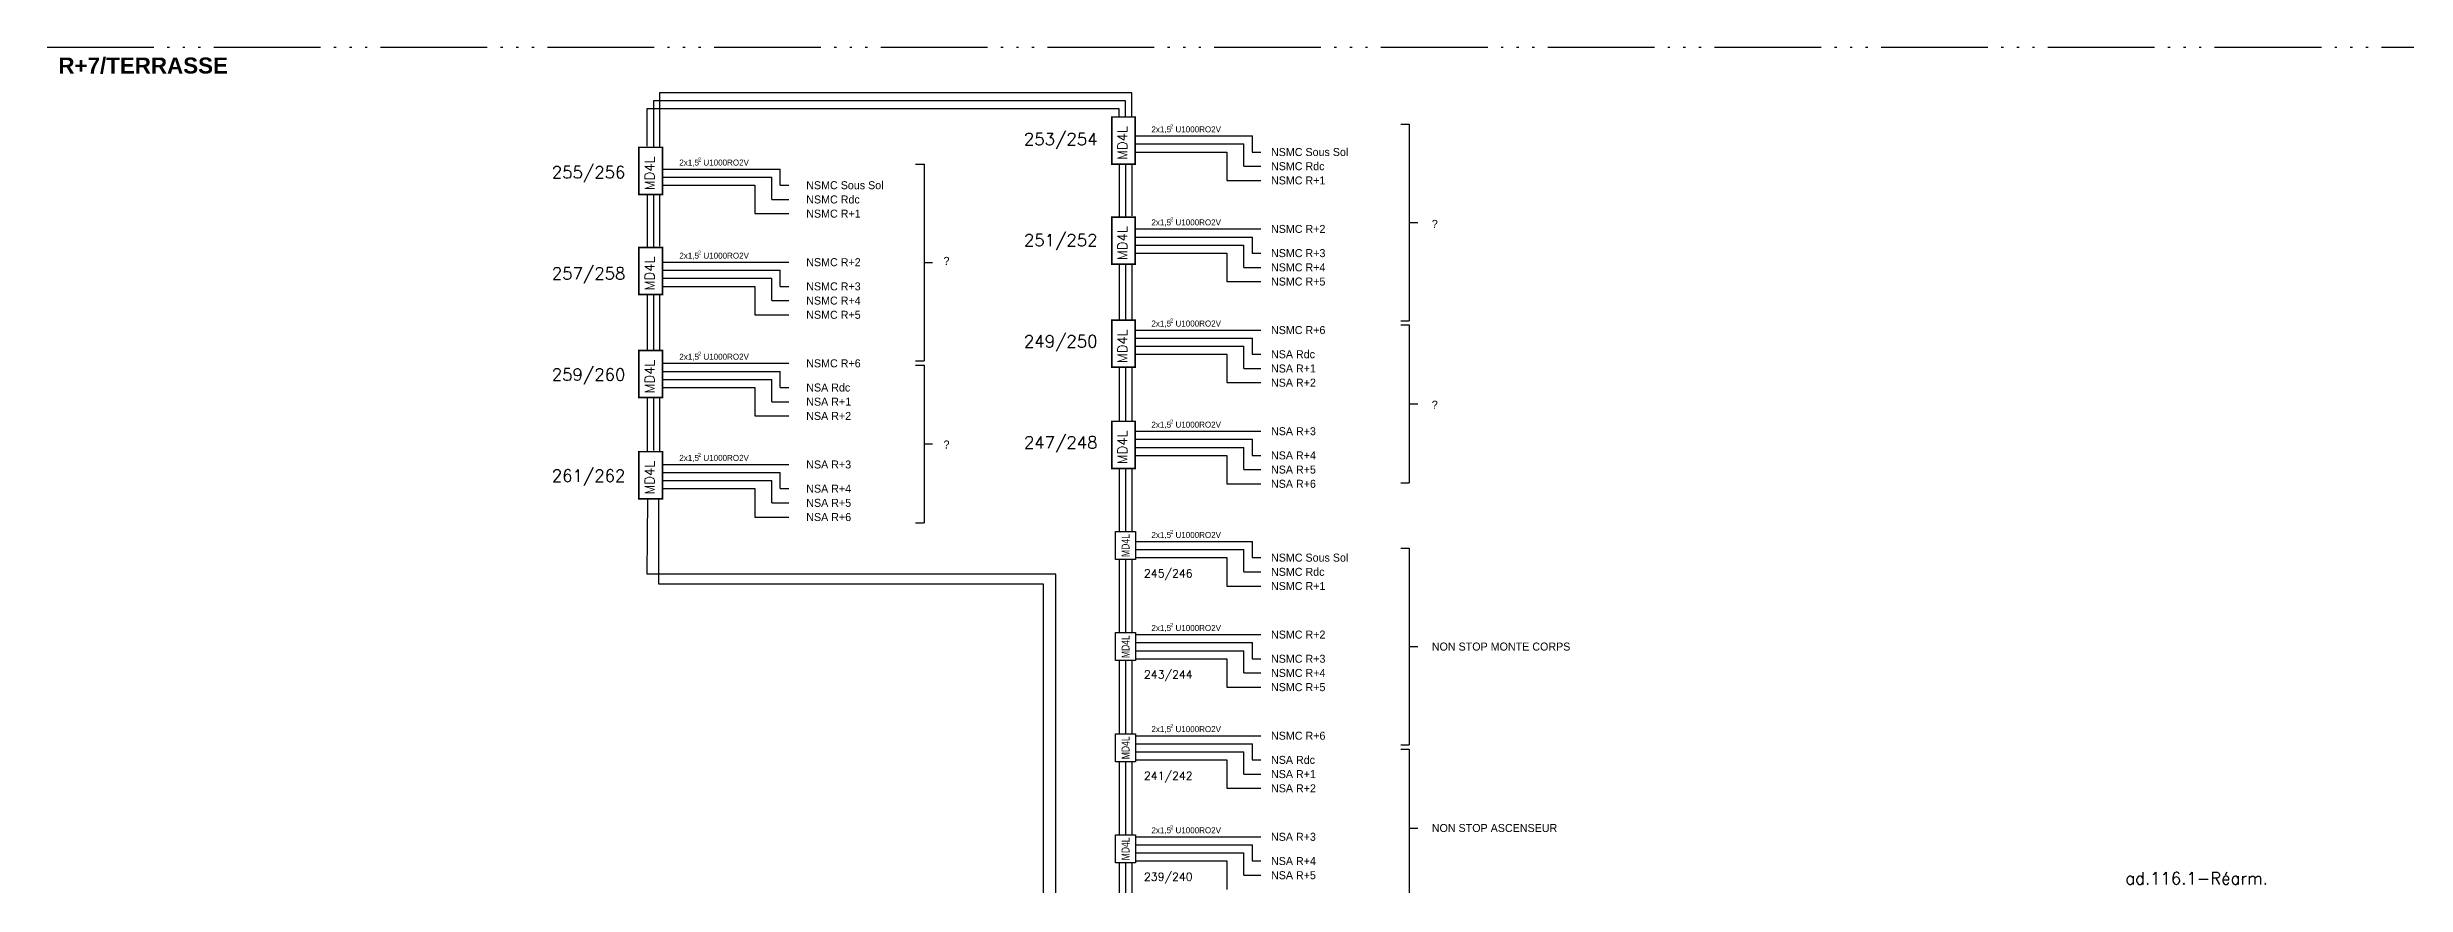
# Model space of a CAD drawing. Header units: millimetres. Extents: x 3366 to 4352, y -3415 to -2128.
# Drawn here: x 3366 to 3896, y -2316 to -2128 of the extents above; entities that cross this region are included whole.
import ezdxf
from ezdxf.enums import TextEntityAlignment as Align

# ---------------------------------------------------------------- set-up
doc = ezdxf.new("R2010")
doc.units = ezdxf.units.MM
doc.linetypes.add('ACAD_ISO06W100', pattern=[37.5, 24, -3, 0.5, -3, 0.5, -3, 0.5, -3])
for name, color, linetype in [('JCC-ADRESSAGE', 6, 'Continuous'), ('JCC-CABLE1', 90, 'CABLE1'), ('JCC-CABLE3', 4, 'CABLE3'), ('JCC-ELEMENT DEPORTE_4 L DAS', 1, 'Continuous'), ('JCC-SYNOPTIQUE', 7, 'ACAD_ISO06W100')]:
    doc.layers.add(name, color=color, linetype=linetype)
doc.layers.add('JCC-MD4L', color=1, linetype='Continuous', lineweight=0)
doc.styles.add('HELVL', font='ROMAND.SHX')
doc.styles.add('JOHNSON', font='')
doc.styles.add('ROMANC', font='romanc')
doc.styles.add('TEXTE', font='romans.shx')
doc.styles.get('JOHNSON').set_extended_font_data('Arial', bold=True)
doc.linetypes.add('CABLE1', pattern='A,3,-0.2,["/",Standard,S=1,R=0,X=0,Y=-0.5],-0.9', length=4.1)
doc.linetypes.add('CABLE3', pattern='A,3,-0.3,["*",Standard,S=1,R=0,X=0,Y=-0.5],-1', length=4.3)

# ---------------------------------------------------------------- blocks, each defined once
blk = doc.blocks.new('MD4L')
at = {"layer": 'JCC-ELEMENT DEPORTE_4 L DAS', "color": 0}
blk.add_lwpolyline([(-3.5, 2.5), (3.5, 2.5), (3.5, -2.5), (-3.5, -2.5)], close=True, dxfattribs=at)
at = {"layer": 'JCC-ADRESSAGE', "style": 'TEXTE'}
blk.add_attdef('ADRESSE', text='', height=3, dxfattribs=at).set_placement((0, 5), align=Align.MIDDLE)
at = {"layer": 'JCC-ELEMENT DEPORTE_4 L DAS', "color": 0, "width": 0.8}
blk.add_text('MD4L', height=2, dxfattribs=at).set_placement((0, 0), align=Align.MIDDLE_CENTER)
blk = doc.blocks.new('A$C20DD5AA8')
at = {"color": 4, "linetype": 'Continuous', "const_width": 0.364}
blk.add_lwpolyline([(0.18, 5.52), (0.18, 0.18), (10.88, 0.18), (10.88, 5.52)], close=True, dxfattribs=at)
at = {"linetype": 'Continuous', "style": 'ROMANC'}
blk.add_text('MD4L', height=2.183, dxfattribs=at).set_placement((1.13, 2))

msp = doc.modelspace()

# ---------------------------------------------------------------- linework, layer by layer
for p, q in [((3610.73, -2147.92), (3637.02, -2147.92)), ((3637.02, -2151.55), (3637.02, -2147.92)), ((3610.73, -2149.73), (3635.11, -2149.73)), ((3610.73, -2151.55), (3631.28, -2151.55)), ((3631.28, -2151.55), (3631.28, -2157.94)), ((3635.11, -2154.74), (3635.11, -2149.73)), ((3637.02, -2151.55), (3638.93, -2151.55)), ((3504.55, -2155.4), (3530.84, -2155.4)), ((3504.55, -2157.21), (3528.93, -2157.21)), ((3504.55, -2159.02), (3525.11, -2159.02)), ((3525.11, -2159.02), (3525.11, -2165.41)), ((3528.93, -2162.22), (3528.93, -2157.21)), ((3530.84, -2159.02), (3530.84, -2155.4)), ((3530.84, -2159.02), (3532.75, -2159.02)), ((3631.28, -2157.94), (3638.93, -2157.94)), ((3635.11, -2154.74), (3638.93, -2154.74)), ((3528.93, -2162.22), (3532.75, -2162.22)), ((3525.11, -2165.41), (3532.75, -2165.41)), ((3610.73, -2168.85), (3638.93, -2168.85)), ((3610.73, -2170.67), (3637.02, -2170.67)), ((3610.73, -2172.48), (3635.11, -2172.48)), ((3610.73, -2174.29), (3631.28, -2174.29)), ((3631.28, -2174.29), (3631.28, -2180.68)), ((3635.11, -2177.49), (3635.11, -2172.48)), ((3637.02, -2174.29), (3637.02, -2170.67)), ((3637.02, -2174.29), (3638.93, -2174.29)), ((3504.55, -2176.33), (3532.75, -2176.33)), ((3504.55, -2178.15), (3530.84, -2178.15)), ((3504.55, -2179.96), (3528.93, -2179.96)), ((3528.93, -2184.97), (3528.93, -2179.96)), ((3530.84, -2181.77), (3530.84, -2178.15)), ((3635.11, -2177.49), (3638.93, -2177.49)), ((3504.55, -2181.77), (3525.11, -2181.77)), ((3525.11, -2181.77), (3525.11, -2188.16)), ((3528.93, -2184.97), (3532.75, -2184.97)), ((3530.84, -2181.77), (3532.75, -2181.77)), ((3631.28, -2180.68), (3638.93, -2180.68)), ((3525.11, -2188.16), (3532.75, -2188.16)), ((3610.73, -2191.6), (3638.93, -2191.6)), ((3610.73, -2193.42), (3637.02, -2193.42)), ((3610.73, -2195.23), (3635.11, -2195.23)), ((3635.11, -2200.24), (3635.11, -2195.23)), ((3637.02, -2197.04), (3637.02, -2193.42)), ((3504.55, -2199.08), (3532.75, -2199.08)), ((3504.55, -2200.89), (3530.84, -2200.89)), ((3530.84, -2204.52), (3530.84, -2200.89)), ((3610.73, -2197.04), (3631.28, -2197.04)), ((3631.28, -2197.04), (3631.28, -2203.43)), ((3635.11, -2200.24), (3638.93, -2200.24)), ((3637.02, -2197.04), (3638.93, -2197.04)), ((3504.55, -2202.71), (3528.93, -2202.71)), ((3504.55, -2204.52), (3525.11, -2204.52)), ((3525.11, -2204.52), (3525.11, -2210.91)), ((3528.93, -2207.71), (3528.93, -2202.71)), ((3530.84, -2204.52), (3532.75, -2204.52)), ((3631.28, -2203.43), (3638.93, -2203.43)), ((3525.11, -2210.91), (3532.75, -2210.91)), ((3528.93, -2207.71), (3532.75, -2207.71)), ((3610.73, -2214.35), (3638.93, -2214.35)), ((3610.73, -2216.16), (3637.02, -2216.16)), ((3637.02, -2219.79), (3637.02, -2216.16)), ((3504.55, -2221.83), (3532.75, -2221.83)), ((3610.73, -2217.98), (3635.11, -2217.98)), ((3610.73, -2219.79), (3631.28, -2219.79)), ((3631.28, -2219.79), (3631.28, -2226.18)), ((3635.11, -2222.98), (3635.11, -2217.98)), ((3637.02, -2219.79), (3638.93, -2219.79)), ((3504.55, -2223.64), (3530.84, -2223.64)), ((3504.55, -2225.45), (3528.93, -2225.45)), ((3504.55, -2227.27), (3525.11, -2227.27)), ((3525.11, -2227.27), (3525.11, -2233.66)), ((3528.93, -2230.46), (3528.93, -2225.45)), ((3530.84, -2227.27), (3530.84, -2223.64)), ((3530.84, -2227.27), (3532.75, -2227.27)), ((3631.28, -2226.18), (3638.93, -2226.18)), ((3635.11, -2222.98), (3638.93, -2222.98)), ((3528.93, -2230.46), (3532.75, -2230.46)), ((3525.11, -2233.66), (3532.75, -2233.66)), ((3610.73, -2239.16), (3637.02, -2239.16)), ((3610.73, -2240.97), (3635.11, -2240.97)), ((3610.73, -2242.78), (3631.28, -2242.78)), ((3631.28, -2242.78), (3631.28, -2249.17)), ((3635.11, -2245.98), (3635.11, -2240.97)), ((3637.02, -2242.78), (3637.02, -2239.16)), ((3637.02, -2242.78), (3638.93, -2242.78)), ((3631.28, -2249.17), (3638.93, -2249.17)), ((3635.11, -2245.98), (3638.93, -2245.98)), ((3610.73, -2260.09), (3638.93, -2260.09)), ((3610.73, -2261.9), (3637.02, -2261.9)), ((3610.73, -2263.72), (3635.11, -2263.72)), ((3635.11, -2268.72), (3635.11, -2263.72)), ((3637.02, -2265.53), (3637.02, -2261.9)), ((3610.73, -2265.53), (3631.28, -2265.53)), ((3631.28, -2265.53), (3631.28, -2271.92)), ((3635.11, -2268.72), (3638.93, -2268.72)), ((3637.02, -2265.53), (3638.93, -2265.53)), ((3631.28, -2271.92), (3638.93, -2271.92)), ((3610.73, -2282.84), (3638.93, -2282.84)), ((3610.73, -2284.65), (3637.02, -2284.65)), ((3637.02, -2288.28), (3637.02, -2284.65)), ((3610.73, -2286.46), (3635.11, -2286.46)), ((3610.73, -2288.28), (3631.28, -2288.28)), ((3631.28, -2288.28), (3631.28, -2294.67)), ((3635.11, -2291.47), (3635.11, -2286.46)), ((3635.11, -2291.47), (3638.93, -2291.47)), ((3637.02, -2288.28), (3638.93, -2288.28)), ((3631.28, -2294.67), (3638.93, -2294.67)), ((3610.73, -2305.58), (3638.93, -2305.58)), ((3610.73, -2307.4), (3637.02, -2307.4)), ((3637.02, -2311.02), (3637.02, -2307.4)), ((3610.73, -2309.21), (3635.11, -2309.21)), ((3610.73, -2311.02), (3631.28, -2311.02)), ((3631.28, -2311.02), (3631.28, -2317.41)), ((3635.11, -2314.22), (3635.11, -2309.21)), ((3637.02, -2311.02), (3638.93, -2311.02)), ((3635.11, -2314.22), (3638.93, -2314.22))]:
    msp.add_line(p, q)
at = {"layer": 'JCC-CABLE1', "color": 1}
for p, q in [((3608.48, -2154.48), (3608.48, -2166.01)), ((3502.3, -2161.3), (3502.3, -2172.84)), ((3608.48, -2176.97), (3608.48, -2189.22)), ((3502.3, -2183.82), (3502.3, -2196.05)), ((3608.48, -2200.19), (3608.48, -2211.91)), ((3502.3, -2206.95), (3502.3, -2218.72)), ((3608.48, -2222.9), (3608.48, -2236.91)), ((3608.48, -2243.21), (3608.48, -2259.66)), ((3608.48, -2265.96), (3608.48, -2282.41)), ((3608.48, -2288.71), (3608.48, -2305.15)), ((3608.48, -2311.45), (3608.48, -2340.52))]:
    msp.add_line(p, q, dxfattribs=at)
at = {"layer": 'JCC-CABLE1'}
for p, q in [((3609.87, -2154.43), (3609.87, -2165.93)), ((3503.7, -2161.3), (3503.7, -2172.76)), ((3609.87, -2177.01), (3609.87, -2189.18)), ((3503.7, -2183.78), (3503.7, -2196.01)), ((3609.87, -2200.11), (3609.87, -2211.96)), ((3503.7, -2206.97), (3503.7, -2218.74)), ((3609.87, -2222.92), (3609.87, -2236.91)), ((3609.87, -2243.21), (3609.87, -2259.66)), ((3590.05, -2260.31), (3590.05, -2248.72)), ((3590.05, -3288.21), (3590.05, -2260.31)), ((3609.87, -2265.96), (3609.87, -2282.41)), ((3609.87, -2288.71), (3609.87, -2305.15)), ((3609.87, -2311.45), (3609.87, -2340.52))]:
    msp.add_line(p, q, dxfattribs=at)
at = {"layer": 'JCC-CABLE1', "color": 1}
msp.add_lwpolyline([(3608.46, -2143.45), (3608.46, -2140.05), (3502.3, -2140.05), (3502.3, -2150.3)], dxfattribs=at)
at = {"layer": 'JCC-CABLE1'}
for points in [[(3609.91, -2143.5), (3609.91, -2138.24), (3503.68, -2138.24), (3503.68, -2150.33)], [(3590.01, -2248.75), (3590.01, -2248.75), (3503.54, -2248.75), (3503.55, -2229.73)]]:
    msp.add_lwpolyline(points, dxfattribs=at)
at = {"layer": 'JCC-CABLE3'}
for p, q in [((3607.08, -2154.48), (3607.08, -2165.97)), ((3500.91, -2161.3), (3500.91, -2172.84)), ((3607.08, -2177.01), (3607.08, -2189.14)), ((3500.91, -2183.74), (3500.91, -2196.05)), ((3607.08, -2200.19), (3607.08, -2211.95)), ((3500.91, -2207), (3500.91, -2218.74)), ((3607.08, -2222.92), (3607.08, -2236.91)), ((3607.08, -2243.21), (3607.08, -2259.66)), ((3607.08, -2265.96), (3607.08, -2282.41)), ((3607.08, -2288.71), (3607.08, -2305.15)), ((3607.08, -2311.45), (3607.08, -2340.52))]:
    msp.add_line(p, q, dxfattribs=at)
for points in [[(3607.08, -2143.45), (3607.08, -2141.87), (3500.84, -2141.87), (3500.84, -2150.27)], [(3592.82, -2246.54), (3592.82, -2246.54), (3500.86, -2246.54), (3501.06, -2229.73)], [(3592.84, -3233.91), (3592.84, -2246.53)]]:
    msp.add_lwpolyline(points, dxfattribs=at)
at = {"layer": 'JCC-SYNOPTIQUE', "color": 8}
for p, q in [((3365.94, -2127.97), (4311.32, -2127.97)), ((3636.98, -2151.55), (3637.93, -2151.55)), ((3530.81, -2159.02), (3531.76, -2159.02)), ((3636.98, -2154.74), (3637.93, -2154.74)), ((3530.81, -2162.22), (3531.76, -2162.22)), ((3636.98, -2174.29), (3637.93, -2174.29)), ((3636.98, -2177.49), (3637.93, -2177.49)), ((3530.81, -2181.77), (3531.76, -2181.77)), ((3530.81, -2184.97), (3531.76, -2184.97)), ((3636.98, -2197.04), (3637.93, -2197.04)), ((3636.98, -2200.24), (3637.93, -2200.24)), ((3530.81, -2204.52), (3531.76, -2204.52)), ((3530.81, -2207.71), (3531.76, -2207.71)), ((3636.98, -2219.79), (3637.93, -2219.79)), ((3530.81, -2227.27), (3531.76, -2227.27)), ((3636.98, -2222.98), (3637.93, -2222.98)), ((3530.81, -2230.46), (3531.76, -2230.46)), ((3636.98, -2242.78), (3637.93, -2242.78)), ((3636.98, -2245.98), (3637.93, -2245.98)), ((3636.98, -2265.53), (3637.93, -2265.53)), ((3636.98, -2268.72), (3637.93, -2268.72)), ((3636.98, -2288.28), (3637.93, -2288.28)), ((3636.98, -2291.47), (3637.93, -2291.47)), ((3636.98, -2311.02), (3637.93, -2311.02)), ((3636.98, -2314.22), (3637.93, -2314.22))]:
    msp.add_line(p, q, dxfattribs=at)
at = {"layer": 'JCC-SYNOPTIQUE', "color": 8, "linetype": 'ByBlock'}
for p, q in [((3670.39, -2145.27), (3672.31, -2145.27)), ((3672.31, -2145.27), (3672.31, -2189.5)), ((3561.24, -2154.29), (3563.16, -2154.29)), ((3563.16, -2154.29), (3563.16, -2198.53)), ((3672.31, -2167.39), (3674.22, -2167.39)), ((3563.16, -2176.41), (3565.08, -2176.41)), ((3670.39, -2189.5), (3672.31, -2189.5)), ((3670.39, -2190.44), (3672.31, -2190.44)), ((3672.31, -2190.44), (3672.31, -2225.95)), ((3561.24, -2198.53), (3563.16, -2198.53)), ((3561.24, -2199.47), (3563.16, -2199.47)), ((3563.16, -2199.47), (3563.16, -2234.98)), ((3672.31, -2208.2), (3674.22, -2208.2)), ((3563.16, -2217.22), (3565.08, -2217.22)), ((3670.39, -2225.95), (3672.31, -2225.95)), ((3561.24, -2234.98), (3563.16, -2234.98)), ((3670.39, -2240.67), (3672.31, -2240.67)), ((3672.31, -2240.67), (3672.31, -2284.9)), ((3672.31, -2262.79), (3674.22, -2262.79)), ((3670.39, -2284.9), (3672.31, -2284.9)), ((3670.39, -2285.84), (3672.31, -2285.84)), ((3672.31, -2285.84), (3672.31, -2321.35)), ((3672.31, -2303.6), (3674.22, -2303.6))]:
    msp.add_line(p, q, dxfattribs=at)

# ---------------------------------------------------------------- block references
at = {"color": 0, "xscale": 0.9900000000000001, "yscale": 0.9900000000000001, "zscale": 0.9900000000000001, "rotation": 90}
for p in [(3610.85, -2154.45), (3504.5, -2161.27), (3610.85, -2176.96), (3504.5, -2183.78), (3610.85, -2200.15), (3504.5, -2206.97), (3610.85, -2222.9), (3504.5, -2229.72)]:
    msp.add_blockref('A$C20DD5AA8', p, dxfattribs=at)
at = {"layer": 'JCC-MD4L', "lineweight": 0, "xscale": 0.9, "yscale": 0.9, "zscale": 0.9, "rotation": 90}
for p in [(3608.48, -2240.06), (3608.48, -2262.81), (3608.48, -2285.56), (3608.48, -2308.3)]:
    msp.add_blockref('MD4L', p, dxfattribs=at)

# ---------------------------------------------------------------- texts
at = {"color": 0, "style": 'HELVL'}
msp.add_text('ad.116.1-Réarm.', height=2.722, dxfattribs=at).set_placement((3833.33, -2316.28))
for tag, p in [('253/254', (3593.9, -2148.83)), ('255/256', (3487.72, -2156.3)), ('251/252', (3593.9, -2171.57)), ('257/258', (3487.72, -2179.05)), ('249/250', (3593.9, -2194.32)), ('259/260', (3487.72, -2201.8)), ('247/248', (3593.9, -2217.07)), ('261/262', (3487.72, -2224.55))]:
    msp.add_attdef(tag, text='', height=2.72, dxfattribs=at).set_placement(p, align=Align.MIDDLE)
at = {"layer": 'JCC-ADRESSAGE', "style": 'TEXTE'}
for tag, p in [('245/246', (3618.1, -2246.46)), ('243/244', (3618.1, -2269.21)), ('241/242', (3618.1, -2291.96)), ('239/240', (3618.1, -2314.7))]:
    msp.add_attdef(tag, text='', height=1.8, dxfattribs=at).set_placement(p, align=Align.MIDDLE)
at = {"layer": 'JCC-SYNOPTIQUE', "color": 8, "linetype": 'ByBlock', "style": 'JOHNSON'}
msp.add_text('R+7/TERRASSE', height=3.6, dxfattribs=at).set_placement((3387.53, -2132.05), align=Align.MIDDLE)
at = {"layer": 'JCC-SYNOPTIQUE'}
for s, height, p in [('2x1,5  U1000RO2V', 1.35, (3622.13, -2146.45)), ('2', 0.9, (3618.86, -2145.77)), ('2x1,5  U1000RO2V', 1.35, (3515.95, -2153.92)), ('2', 0.9, (3512.69, -2153.24)), ('2x1,5  U1000RO2V', 1.35, (3622.13, -2167.38)), ('2', 0.9, (3618.86, -2166.7)), ('2x1,5  U1000RO2V', 1.35, (3515.95, -2174.86)), ('2', 0.9, (3512.69, -2174.18)), ('2x1,5  U1000RO2V', 1.35, (3622.13, -2190.13)), ('2', 0.9, (3618.86, -2189.45)), ('2x1,5  U1000RO2V', 1.35, (3515.95, -2197.6)), ('2', 0.9, (3512.69, -2196.92)), ('2', 0.9, (3618.86, -2212.19)), ('2x1,5  U1000RO2V', 1.35, (3622.13, -2212.87)), ('2x1,5  U1000RO2V', 1.35, (3515.95, -2220.35)), ('2', 0.9, (3512.69, -2219.67)), ('2x1,5  U1000RO2V', 1.35, (3622.13, -2237.68)), ('2', 0.9, (3618.86, -2237)), ('2x1,5  U1000RO2V', 1.35, (3622.13, -2258.61)), ('2', 0.9, (3618.86, -2257.93)), ('2x1,5  U1000RO2V', 1.35, (3622.13, -2281.36)), ('2', 0.9, (3618.86, -2280.68)), ('2x1,5  U1000RO2V', 1.35, (3622.13, -2304.11)), ('2', 0.9, (3618.86, -2303.43))]:
    msp.add_text(s, height=height, dxfattribs=at).set_placement(p, align=Align.MIDDLE_CENTER)
at = {"layer": 'JCC-SYNOPTIQUE', "color": 8}
for s, p in [('NSMC Sous Sol', (3641.2, -2151.55)), ('NSMC Rdc', (3641.2, -2154.74)), ('NSMC Sous Sol', (3536.67, -2159.02)), ('NSMC R+1', (3641.2, -2157.94)), ('NSMC Rdc', (3536.67, -2162.22)), ('NSMC R+1', (3536.67, -2165.41)), ('NSMC R+2', (3641.2, -2168.85)), ('?', (3677.37, -2167.72)), ('NSMC R+3', (3641.2, -2174.29)), ('NSMC R+2', (3536.67, -2176.33)), ('?', (3567.55, -2176.04)), ('NSMC R+4', (3641.2, -2177.49)), ('NSMC R+5', (3641.2, -2180.68)), ('NSMC R+3', (3536.67, -2181.77)), ('NSMC R+4', (3536.67, -2184.97)), ('NSMC R+5', (3536.67, -2188.16)), ('NSMC R+6', (3641.2, -2191.6)), ('NSA Rdc', (3641.2, -2197.04)), ('NSMC R+6', (3536.67, -2199.08)), ('NSA R+1', (3641.2, -2200.24)), ('NSA Rdc', (3536.67, -2204.52)), ('NSA R+1', (3536.67, -2207.71)), ('NSA R+2', (3641.2, -2203.43)), ('NSA R+2', (3536.67, -2210.91)), ('?', (3677.37, -2208.38)), ('?', (3567.55, -2217.34)), ('NSA R+3', (3641.2, -2214.35)), ('NSA R+3', (3536.67, -2221.83)), ('NSA R+4', (3641.2, -2219.79)), ('NSA R+5', (3641.2, -2222.98)), ('NSA R+4', (3536.67, -2227.27)), ('NSA R+6', (3641.2, -2226.18)), ('NSA R+5', (3536.67, -2230.46)), ('NSA R+6', (3536.67, -2233.66)), ('NSMC Sous Sol', (3641.2, -2242.78)), ('NSMC Rdc', (3641.2, -2245.98)), ('NSMC R+1', (3641.2, -2249.17)), ('NSMC R+2', (3641.2, -2260.09)), ('NSMC R+3', (3641.2, -2265.53)), ('NON STOP MONTE CORPS', (3677.37, -2262.79)), ('NSMC R+4', (3641.2, -2268.72)), ('NSMC R+5', (3641.2, -2271.92)), ('NSMC R+6', (3641.2, -2282.84)), ('NSA Rdc', (3641.2, -2288.28)), ('NSA R+1', (3641.2, -2291.47)), ('NSA R+2', (3641.2, -2294.67)), ('NSA R+3', (3641.2, -2305.58)), ('NON STOP ASCENSEUR', (3677.37, -2303.6)), ('NSA R+4', (3641.2, -2311.02)), ('NSA R+5', (3641.2, -2314.22))]:
    msp.add_text(s, height=1.8, dxfattribs=at).set_placement(p, align=Align.MIDDLE_LEFT)

doc.saveas('drawing.dxf')
